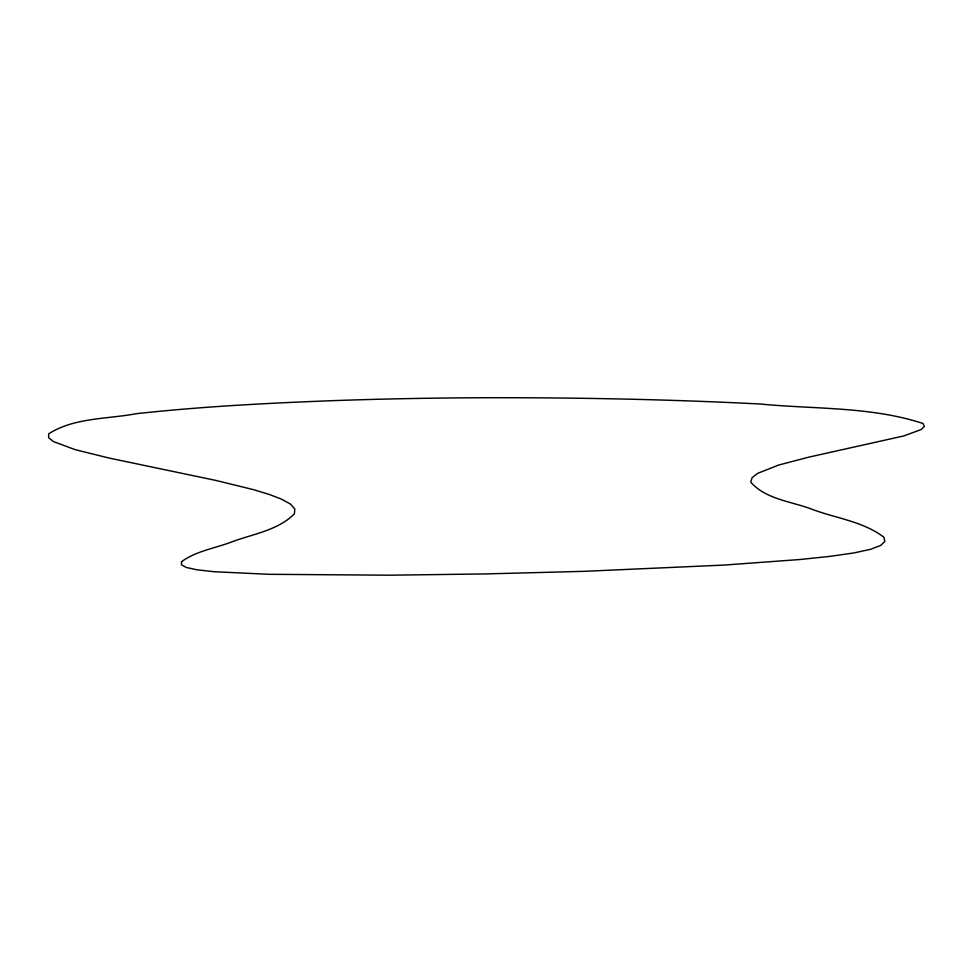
<?xml version="1.0" encoding="UTF-8"?>
<svg xmlns="http://www.w3.org/2000/svg" width="973" height="973" viewBox="0 0 973 973"><rect width="100%" height="100%" fill="white"/><g stroke="black" fill="none" stroke-linecap="round" stroke-linejoin="round"><path stroke-width="1.46" d="M181.562 561.689L181.379 564.729L186.196 567.441L196.789 569.764L213.926 571.698L268.633 574.301L389.455 575.201L485.15 573.936L584.396 571.321L723.9 565.082L799.952 559.511L830.151 556.337L853.893 552.944L870.567 549.307L880.614 545.476L884.822 541.462L883.934 537.291C863.829 521.856 837.279 518.427 813.878 509.986C793.238 501.582 765.824 499.794 750.755 482.073L752.129 477.67L757.626 473.377L778.497 465.106L808.466 457.225L903.881 435.916L921.176 429.531L924.35 426.466L923.049 423.498C871.115 406.41 814.133 409.28 760.132 404.002C670.288 399.392 580.309 397.616 490.356 397.714A570.044 65.641 0 0 0 330.905 400.73C265.933 403.223 200.961 406.629 136.305 413.695C107.298 419.181 74.167 417.466 48.65 433.849L48.65 437.668L53.43 441.584L75.249 449.684L109.329 458.101L215.678 480.382L253.698 489.711L269.266 494.454L281.72 499.246L290.441 504.075L294.795 508.94L294.418 513.829C277.67 530.686 252.153 534.068 230.698 542.314C214.303 548.407 195.889 551.18 181.562 561.689"/></g></svg>
